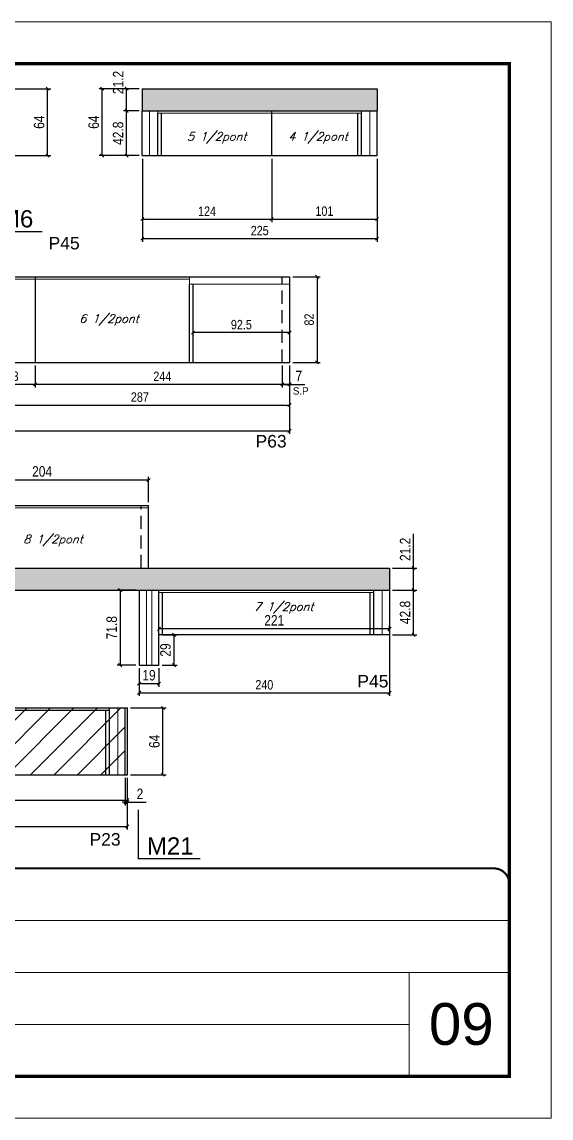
# Model space of a CAD drawing. Extents: x 137137 to 143418, y 10464 to 34486.
# Drawn here: x 138115 to 138622, y 31139 to 32189 of the extents above; entities that cross this region are included whole.
import ezdxf

# ---------------------------------------------------------------- set-up
doc = ezdxf.new("R2010")
doc.units = 0
for name, pattern in [('CONTINUO', [0]), ('DASHED', [0.75, 0.5, -0.25]), ('HIDDEN', [0.375, 0.25, -0.125])]:
    doc.linetypes.add(name, pattern=pattern)
for name, color, linetype in [('5', 5, 'Continuous'), ('COTA', 241, 'Continuous'), ('NOMENCLATURA', 7, 'Continuous'), ('Painéis', 200, 'Continuous'), ('Reaproveitamento', 251, 'Continuous'), ('SARR_2.2x7', 40, 'Continuous'), ('SARR_3.5x7', 81, 'Continuous'), ('texto', 7, 'Continuous')]:
    doc.layers.add(name, color=color, linetype=linetype)
for name, color, linetype, lineweight in [('CARIMBO', 255, 'Continuous', 9), ('Escoras', 2, 'Continuous', 25), ('Folhas', 255, 'Continuous', 9), ('Sarr 2.2x7', 40, 'Continuous', 9), ('SARRAFO DE PRESSAO', 251, 'DASHED', 9)]:
    doc.layers.add(name, color=color, linetype=linetype, lineweight=lineweight)
doc.styles.add('ARIAL', font='arial.ttf')
doc.styles.add('COTA TECNICA', font='techl___.ttf', dxfattribs={"height": 10})
doc.styles.add('COTA TECNICA-50', font='techl___.ttf', dxfattribs={"height": 9})
doc.styles.add('Romans', font='romans.shx')
doc.styles.add('ROMAS860', font='ROMAS860.SHX')
doc.styles.get("Standard").update_dxf_attribs({"font": 'arial.ttf'})
doc.dimstyles.new('COTA PAINEL-50', dxfattribs={"dimtxt": 9, "dimasz": 3, "dimexe": 3, "dimexo": 3, "dimgap": 3, "dimtad": 1, "dimdec": 1, "dimzin": 12, "dimdsep": 46, "dimtxsty": 'COTA TECNICA-50', "dimblk1": 'OBLIQUE', "dimblk2": 'OBLIQUE', "dimsah": 1, "dimcen": 0.9, "dimclrd": 4, "dimclre": 4, "dimclrt": 240, "dimadec": 1, "dimazin": 3, "dimtfac": 1, "dimtdec": 1, "dimtmove": 0, "dimatfit": 3, "dimfxl": 1, "dimtolj": 1, "dimtzin": 12, "dimarcsym": 0})
doc.dimstyles.new('PAINEL', dxfattribs={"dimtxt": 10, "dimasz": 3, "dimexe": 3, "dimexo": 3, "dimgap": 3, "dimtad": 1, "dimdec": 1, "dimzin": 12, "dimdsep": 46, "dimtxsty": 'COTA TECNICA', "dimblk1": 'OBLIQUE', "dimblk2": 'OBLIQUE', "dimsah": 1, "dimcen": 0.9, "dimclrd": 4, "dimclre": 4, "dimclrt": 240, "dimadec": 1, "dimazin": 3, "dimtfac": 1, "dimtdec": 1, "dimtmove": 0, "dimatfit": 3, "dimfxl": 1, "dimtolj": 1, "dimtzin": 12, "dimarcsym": 0})

# ---------------------------------------------------------------- blocks, each defined once
blk = doc.blocks.new('9999999999')
at = {"color": 30, "linetype": 'CONTINUO'}
for p, q in [((98564.6, 34379.6), (99584, 34379.6)), ((98564.6, 34329.8), (99488, 34329.8)), ((99584, 34329.8), (99488, 34329.8)), ((99488, 34329.8), (99488, 34230.2)), ((98564.6, 34280), (99488, 34280))]:
    blk.add_line(p, q, dxfattribs=at)
at = {"color": 30, "linetype": 'CONTINUO', "const_width": 2}
blk.add_lwpolyline([(99584, 34230.2), (99584, 34414.4, 0.414214), (99569, 34429.4), (98229, 34429.4, 0.414214), (98214, 34414.4), (98214, 34245.2, 0.414214), (98229, 34230.2), (99584, 34230.2)], format="xyb", dxfattribs=at)
at = {"layer": 'Folhas'}
blk.add_lwpolyline([(98139, 34190.2), (99624, 34190.2), (99624, 35240.2), (98139, 35240.2)], close=True, dxfattribs=at)
at = {"layer": 'Folhas', "color": 30, "const_width": 3}
blk.add_lwpolyline([(98214, 34230.2), (99584, 34230.2), (99584, 35200.2), (98214, 35200.2)], close=True, dxfattribs=at)
blk = doc.blocks.new('_Oblique')
at = {"color": 0, "linetype": 'ByBlock', "lineweight": -2}
blk.add_line((-0.5, -0.5), (0.5, 0.5), dxfattribs=at)
blk = doc.blocks.new('*D381')
at = {"layer": 'COTA', "color": 4, "linetype": 'ByBlock', "lineweight": -2, "transparency": 16777216}
for p, q in [((138219.1, 31531.5), (138253.2, 31531.5)), ((138250.2, 31467.5), (138250.2, 31531.5)), ((138219.1, 31467.5), (138253.2, 31467.5))]:
    blk.add_line(p, q, dxfattribs=at)
at = {"layer": 'Defpoints', "color": 0, "linetype": 'ByBlock', "transparency": 16777216}
for p in [(138216.1, 31531.5), (138250.2, 31531.5), (138216.1, 31467.5)]:
    blk.add_point(p, dxfattribs=at)
at = {"layer": 'COTA', "color": 4, "linetype": 'ByBlock', "lineweight": -2, "transparency": 16777216, "xscale": 3, "yscale": 3, "zscale": 3}
for p, rotation in [((138250.2, 31531.5), 90), ((138250.2, 31467.5), 270)]:
    blk.add_blockref('_Oblique', p, dxfattribs=dict(at, rotation=rotation))
at = {"layer": 'COTA', "color": 240, "linetype": 'ByBlock', "transparency": 16777216, "insert": (138242.1, 31499.5), "char_height": 10, "attachment_point": 5, "rotation": 90, "style": 'COTA TECNICA'}
blk.add_mtext('\\A1;64', dxfattribs=at)
blk = doc.blocks.new('*D382')
at = {"layer": 'COTA', "color": 4, "linetype": 'ByBlock', "lineweight": -2, "transparency": 16777216}
for p, q in [((137970.1, 31464.5), (137970.1, 31440.3)), ((138216.1, 31464.5), (138216.1, 31440.3)), ((137970.1, 31443.3), (138216.1, 31443.3))]:
    blk.add_line(p, q, dxfattribs=at)
at = {"layer": 'Defpoints', "color": 0, "linetype": 'ByBlock', "transparency": 16777216}
for p in [(137970.1, 31467.5), (138216.1, 31467.5), (138216.1, 31443.3)]:
    blk.add_point(p, dxfattribs=at)
at = {"layer": 'COTA', "color": 4, "linetype": 'ByBlock', "lineweight": -2, "transparency": 16777216, "xscale": 3, "yscale": 3, "zscale": 3, "rotation": 180}
blk.add_blockref('_Oblique', (137970.1, 31443.3), dxfattribs=at)
at = {"layer": 'COTA', "color": 4, "linetype": 'ByBlock', "lineweight": -2, "transparency": 16777216, "xscale": 3, "yscale": 3, "zscale": 3}
blk.add_blockref('_Oblique', (138216.1, 31443.3), dxfattribs=at)
at = {"layer": 'COTA', "color": 240, "linetype": 'ByBlock', "transparency": 16777216, "insert": (138093.1, 31451.4), "char_height": 10, "attachment_point": 5, "style": 'COTA TECNICA'}
blk.add_mtext('\\A1;246', dxfattribs=at)
blk = doc.blocks.new('*D405')
at = {"layer": 'COTA', "color": 4, "linetype": 'ByBlock', "lineweight": -2, "transparency": 16777216}
for p, q in [((138214.1, 31464.5), (138214.1, 31438.2)), ((138216.1, 31464.5), (138216.1, 31438.2)), ((138214.1, 31441.2), (138211.1, 31441.2)), ((138214.1, 31441.2), (138216.1, 31441.2)), ((138216.1, 31441.2), (138234.2, 31441.2))]:
    blk.add_line(p, q, dxfattribs=at)
at = {"layer": 'Defpoints', "color": 0, "linetype": 'ByBlock', "transparency": 16777216}
for p in [(138214.1, 31467.5), (138216.1, 31467.5), (138216.1, 31441.2)]:
    blk.add_point(p, dxfattribs=at)
at = {"layer": 'COTA', "color": 4, "linetype": 'ByBlock', "lineweight": -2, "transparency": 16777216, "xscale": 3, "yscale": 3, "zscale": 3}
blk.add_blockref('_Oblique', (138214.1, 31441.2), dxfattribs=at)
at = {"layer": 'COTA', "color": 4, "linetype": 'ByBlock', "lineweight": -2, "transparency": 16777216, "xscale": 3, "yscale": 3, "zscale": 3, "rotation": 180}
blk.add_blockref('_Oblique', (138216.1, 31441.2), dxfattribs=at)
at = {"layer": 'COTA', "color": 240, "linetype": 'ByBlock', "transparency": 16777216, "insert": (138228.2, 31449.2), "char_height": 10, "attachment_point": 5, "style": 'COTA TECNICA'}
blk.add_mtext('\\A1;2', dxfattribs=at)
blk = doc.blocks.new('*D407')
at = {"layer": 'Defpoints', "color": 0, "linetype": 'ByBlock', "transparency": 16777216}
for p in [(137537.1, 31467.5), (138216.1, 31467.5), (138216.1, 31417.9)]:
    blk.add_point(p, dxfattribs=at)
at = {"layer": 'Escoras', "color": 4, "linetype": 'ByBlock', "lineweight": -2, "transparency": 16777216}
for p, q in [((137537.1, 31464.5), (137537.1, 31414.9)), ((138216.1, 31464.5), (138216.1, 31414.9)), ((137537.1, 31417.9), (138216.1, 31417.9))]:
    blk.add_line(p, q, dxfattribs=at)
at = {"layer": 'Escoras', "color": 4, "linetype": 'ByBlock', "lineweight": -2, "transparency": 16777216, "xscale": 3, "yscale": 3, "zscale": 3, "rotation": 180}
blk.add_blockref('_Oblique', (137537.1, 31417.9), dxfattribs=at)
at = {"layer": 'Escoras', "color": 4, "linetype": 'ByBlock', "lineweight": -2, "transparency": 16777216, "xscale": 3, "yscale": 3, "zscale": 3}
blk.add_blockref('_Oblique', (138216.1, 31417.9), dxfattribs=at)
at = {"layer": 'Escoras', "color": 240, "linetype": 'ByBlock', "transparency": 16777216, "insert": (137876.6, 31425.6), "char_height": 9, "attachment_point": 5, "style": 'COTA TECNICA-50'}
blk.add_mtext('\\A1;679', dxfattribs=at)
blk = doc.blocks.new('*D275')
at = {"layer": 'COTA', "color": 4, "linetype": 'ByBlock', "lineweight": -2, "transparency": 16777216}
for p, q in [((138078.2, 32124.6), (138142.7, 32124.6)), ((138139.7, 32060.6), (138139.7, 32124.6)), ((138078.2, 32060.6), (138142.7, 32060.6))]:
    blk.add_line(p, q, dxfattribs=at)
at = {"layer": 'Defpoints', "color": 0, "linetype": 'ByBlock', "transparency": 16777216}
for p in [(138075.2, 32124.6), (138139.7, 32124.6), (138075.2, 32060.6)]:
    blk.add_point(p, dxfattribs=at)
at = {"layer": 'COTA', "color": 4, "linetype": 'ByBlock', "lineweight": -2, "transparency": 16777216, "xscale": 3, "yscale": 3, "zscale": 3}
for p, rotation in [((138139.7, 32124.6), 90), ((138139.7, 32060.6), 270)]:
    blk.add_blockref('_Oblique', p, dxfattribs=dict(at, rotation=rotation))
at = {"layer": 'COTA', "color": 240, "linetype": 'ByBlock', "transparency": 16777216, "insert": (138131.6, 32092.6), "char_height": 10, "attachment_point": 5, "rotation": 90, "style": 'COTA TECNICA'}
blk.add_mtext('\\A1;64', dxfattribs=at)
blk = doc.blocks.new('*D276')
at = {"layer": 'COTA', "color": 4, "linetype": 'ByBlock', "lineweight": -2, "transparency": 16777216}
for p, q in [((138364.6, 31859.5), (138364.6, 31838.4)), ((138371.6, 31859.5), (138371.6, 31838.4)), ((138364.6, 31841.4), (138371.6, 31841.4)), ((138371.6, 31841.4), (138386.4, 31841.4))]:
    blk.add_line(p, q, dxfattribs=at)
at = {"layer": 'Defpoints', "color": 0, "linetype": 'ByBlock', "transparency": 16777216}
for p in [(138364.6, 31862.5), (138371.6, 31862.5), (138371.6, 31841.4)]:
    blk.add_point(p, dxfattribs=at)
at = {"layer": 'COTA', "color": 4, "linetype": 'ByBlock', "lineweight": -2, "transparency": 16777216, "xscale": 3, "yscale": 3, "zscale": 3, "rotation": 180}
blk.add_blockref('_Oblique', (138364.6, 31841.4), dxfattribs=at)
at = {"layer": 'COTA', "color": 4, "linetype": 'ByBlock', "lineweight": -2, "transparency": 16777216, "xscale": 3, "yscale": 3, "zscale": 3}
blk.add_blockref('_Oblique', (138371.6, 31841.4), dxfattribs=at)
at = {"layer": 'COTA', "color": 240, "linetype": 'ByBlock', "transparency": 16777216, "insert": (138380.5, 31849.5), "char_height": 10, "attachment_point": 5, "style": 'COTA TECNICA'}
blk.add_mtext('\\A1;7', dxfattribs=at)
blk = doc.blocks.new('*D408')
at = {"layer": 'Defpoints', "color": 0, "linetype": 'ByBlock', "transparency": 16777216}
for p in [(138279.1, 31891.3), (138279.1, 31891), (138371.6, 31891.3)]:
    blk.add_point(p, dxfattribs=at)
at = {"layer": 'Escoras', "color": 4, "linetype": 'ByBlock', "lineweight": -2, "transparency": 16777216}
for p, q in [((138371.6, 31891), (138279.1, 31891)), ((138279.1, 31888.3), (138279.1, 31888)), ((138371.6, 31888.3), (138371.6, 31888))]:
    blk.add_line(p, q, dxfattribs=at)
at = {"layer": 'Escoras', "color": 4, "linetype": 'ByBlock', "lineweight": -2, "transparency": 16777216, "xscale": 3, "yscale": 3, "zscale": 3}
for p, rotation in [((138279.1, 31891), 180.0001877909395), ((138371.6, 31891), 0.0001877909395986421)]:
    blk.add_blockref('_Oblique', p, dxfattribs=dict(at, rotation=rotation))
at = {"layer": 'Escoras', "color": 240, "linetype": 'ByBlock', "transparency": 16777216, "insert": (138325.4, 31898.6), "char_height": 9, "attachment_point": 5, "rotation": 0.0002, "style": 'COTA TECNICA-50'}
blk.add_mtext('\\A1;92.5', dxfattribs=at)
blk = doc.blocks.new('*D409')
at = {"layer": 'Defpoints', "color": 0, "linetype": 'ByBlock', "transparency": 16777216}
for p in [(138371.6, 31944.5), (138371.6, 31862.5), (138398, 31862.5)]:
    blk.add_point(p, dxfattribs=at)
at = {"layer": 'Escoras', "color": 4, "linetype": 'ByBlock', "lineweight": -2, "transparency": 16777216}
for p, q in [((138374.6, 31944.5), (138401, 31944.5)), ((138398, 31944.5), (138398, 31862.5)), ((138374.6, 31862.5), (138401, 31862.5))]:
    blk.add_line(p, q, dxfattribs=at)
at = {"layer": 'Escoras', "color": 4, "linetype": 'ByBlock', "lineweight": -2, "transparency": 16777216, "xscale": 3, "yscale": 3, "zscale": 3}
for p, rotation in [((138398, 31944.5), 90), ((138398, 31862.5), 270)]:
    blk.add_blockref('_Oblique', p, dxfattribs=dict(at, rotation=rotation))
at = {"layer": 'Escoras', "color": 240, "linetype": 'ByBlock', "transparency": 16777216, "insert": (138390.4, 31903.5), "char_height": 9, "attachment_point": 5, "rotation": 90, "style": 'COTA TECNICA-50'}
blk.add_mtext('\\A1;82', dxfattribs=at)
blk = doc.blocks.new('*D410')
at = {"layer": 'Defpoints', "color": 0, "linetype": 'ByBlock', "transparency": 16777216}
for p in [(138084.6, 31862.5), (138371.6, 31862.5), (138371.6, 31821.6)]:
    blk.add_point(p, dxfattribs=at)
at = {"layer": 'Escoras', "color": 4, "linetype": 'ByBlock', "lineweight": -2, "transparency": 16777216}
for p, q in [((138084.6, 31859.5), (138084.6, 31818.6)), ((138371.6, 31859.5), (138371.6, 31818.6)), ((138084.6, 31821.6), (138371.6, 31821.6))]:
    blk.add_line(p, q, dxfattribs=at)
at = {"layer": 'Escoras', "color": 4, "linetype": 'ByBlock', "lineweight": -2, "transparency": 16777216, "xscale": 3, "yscale": 3, "zscale": 3, "rotation": 180}
blk.add_blockref('_Oblique', (138084.6, 31821.6), dxfattribs=at)
at = {"layer": 'Escoras', "color": 4, "linetype": 'ByBlock', "lineweight": -2, "transparency": 16777216, "xscale": 3, "yscale": 3, "zscale": 3}
blk.add_blockref('_Oblique', (138371.6, 31821.6), dxfattribs=at)
at = {"layer": 'Escoras', "color": 240, "linetype": 'ByBlock', "transparency": 16777216, "insert": (138228.1, 31829.2), "char_height": 9, "attachment_point": 5, "style": 'COTA TECNICA-50'}
blk.add_mtext('\\A1;287', dxfattribs=at)
blk = doc.blocks.new('*D412')
at = {"layer": 'Defpoints', "color": 0, "linetype": 'ByBlock', "transparency": 16777216}
for p in [(138084.6, 31862.5), (138127.6, 31862.5), (138127.6, 31841.5)]:
    blk.add_point(p, dxfattribs=at)
at = {"layer": 'Escoras', "color": 4, "linetype": 'ByBlock', "lineweight": -2, "transparency": 16777216}
for p, q in [((138084.6, 31859.5), (138084.6, 31838.5)), ((138127.6, 31859.5), (138127.6, 31838.5)), ((138084.6, 31841.5), (138127.6, 31841.5))]:
    blk.add_line(p, q, dxfattribs=at)
at = {"layer": 'Escoras', "color": 4, "linetype": 'ByBlock', "lineweight": -2, "transparency": 16777216, "xscale": 3, "yscale": 3, "zscale": 3, "rotation": 180}
blk.add_blockref('_Oblique', (138084.6, 31841.5), dxfattribs=at)
at = {"layer": 'Escoras', "color": 4, "linetype": 'ByBlock', "lineweight": -2, "transparency": 16777216, "xscale": 3, "yscale": 3, "zscale": 3}
blk.add_blockref('_Oblique', (138127.6, 31841.5), dxfattribs=at)
at = {"layer": 'Escoras', "color": 240, "linetype": 'ByBlock', "transparency": 16777216, "insert": (138106.1, 31849.2), "char_height": 9, "attachment_point": 5, "style": 'COTA TECNICA-50'}
blk.add_mtext('\\A1;43', dxfattribs=at)
blk = doc.blocks.new('*D277')
at = {"layer": 'Defpoints', "color": 0, "linetype": 'ByBlock', "transparency": 16777216}
for p in [(138127.6, 31862.5), (138371.6, 31862.5), (138371.6, 31841.5)]:
    blk.add_point(p, dxfattribs=at)
at = {"layer": 'Escoras', "color": 4, "linetype": 'ByBlock', "lineweight": -2, "transparency": 16777216}
for p, q in [((138127.6, 31859.5), (138127.6, 31838.5)), ((138371.6, 31859.5), (138371.6, 31838.5)), ((138127.6, 31841.5), (138371.6, 31841.5))]:
    blk.add_line(p, q, dxfattribs=at)
at = {"layer": 'Escoras', "color": 4, "linetype": 'ByBlock', "lineweight": -2, "transparency": 16777216, "xscale": 3, "yscale": 3, "zscale": 3, "rotation": 180}
blk.add_blockref('_Oblique', (138127.6, 31841.5), dxfattribs=at)
at = {"layer": 'Escoras', "color": 4, "linetype": 'ByBlock', "lineweight": -2, "transparency": 16777216, "xscale": 3, "yscale": 3, "zscale": 3}
blk.add_blockref('_Oblique', (138371.6, 31841.5), dxfattribs=at)
at = {"layer": 'Escoras', "color": 240, "linetype": 'ByBlock', "transparency": 16777216, "insert": (138249.6, 31849.1), "char_height": 9, "attachment_point": 5, "style": 'COTA TECNICA-50'}
blk.add_mtext('\\A1;244', dxfattribs=at)
blk = doc.blocks.new('*D414')
at = {"layer": 'Defpoints', "color": 0, "linetype": 'ByBlock', "transparency": 16777216}
for p in [(138467.4, 31644.3), (138227.4, 31572.5), (138467.4, 31546)]:
    blk.add_point(p, dxfattribs=at)
at = {"layer": 'Escoras', "color": 4, "linetype": 'ByBlock', "lineweight": -2, "transparency": 16777216}
for p, q in [((138467.4, 31641.3), (138467.4, 31543)), ((138227.4, 31569.5), (138227.4, 31543)), ((138227.4, 31546), (138467.4, 31546))]:
    blk.add_line(p, q, dxfattribs=at)
at = {"layer": 'Escoras', "color": 4, "linetype": 'ByBlock', "lineweight": -2, "transparency": 16777216, "xscale": 3, "yscale": 3, "zscale": 3, "rotation": 180}
blk.add_blockref('_Oblique', (138227.4, 31546), dxfattribs=at)
at = {"layer": 'Escoras', "color": 4, "linetype": 'ByBlock', "lineweight": -2, "transparency": 16777216, "xscale": 3, "yscale": 3, "zscale": 3}
blk.add_blockref('_Oblique', (138467.4, 31546), dxfattribs=at)
at = {"layer": 'Escoras', "color": 240, "linetype": 'ByBlock', "transparency": 16777216, "insert": (138347.4, 31553.6), "char_height": 9, "attachment_point": 5, "style": 'COTA TECNICA-50'}
blk.add_mtext('\\A1;240', dxfattribs=at)
blk = doc.blocks.new('*D1789')
at = {"layer": 'Defpoints', "color": 0, "linetype": 'ByBlock', "transparency": 16777216}
for p in [(138230.5, 32060.6), (138455.5, 32060.6), (138455.5, 31981.1)]:
    blk.add_point(p, dxfattribs=at)
at = {"layer": 'Escoras', "color": 4, "linetype": 'ByBlock', "lineweight": -2, "transparency": 16777216}
for p, q in [((138230.5, 32057.6), (138230.5, 31978.1)), ((138455.5, 32057.6), (138455.5, 31978.1)), ((138230.5, 31981.1), (138455.5, 31981.1))]:
    blk.add_line(p, q, dxfattribs=at)
at = {"layer": 'Escoras', "color": 4, "linetype": 'ByBlock', "lineweight": -2, "transparency": 16777216, "xscale": 3, "yscale": 3, "zscale": 3, "rotation": 180}
blk.add_blockref('_Oblique', (138230.5, 31981.1), dxfattribs=at)
at = {"layer": 'Escoras', "color": 4, "linetype": 'ByBlock', "lineweight": -2, "transparency": 16777216, "xscale": 3, "yscale": 3, "zscale": 3}
blk.add_blockref('_Oblique', (138455.5, 31981.1), dxfattribs=at)
at = {"layer": 'Escoras', "color": 240, "linetype": 'ByBlock', "transparency": 16777216, "insert": (138343, 31988.7), "char_height": 9, "attachment_point": 5, "style": 'COTA TECNICA-50'}
blk.add_mtext('\\A1;225', dxfattribs=at)
blk = doc.blocks.new('*D1790')
at = {"layer": 'Defpoints', "color": 0, "linetype": 'ByBlock', "transparency": 16777216}
for p in [(138230.5, 32060.6), (138354.5, 32060.6), (138354.5, 31999.8)]:
    blk.add_point(p, dxfattribs=at)
at = {"layer": 'Escoras', "color": 4, "linetype": 'ByBlock', "lineweight": -2, "transparency": 16777216}
for p, q in [((138230.5, 32057.6), (138230.5, 31996.8)), ((138354.5, 32057.6), (138354.5, 31996.8)), ((138230.5, 31999.8), (138354.5, 31999.8))]:
    blk.add_line(p, q, dxfattribs=at)
at = {"layer": 'Escoras', "color": 4, "linetype": 'ByBlock', "lineweight": -2, "transparency": 16777216, "xscale": 3, "yscale": 3, "zscale": 3, "rotation": 180}
blk.add_blockref('_Oblique', (138230.5, 31999.8), dxfattribs=at)
at = {"layer": 'Escoras', "color": 4, "linetype": 'ByBlock', "lineweight": -2, "transparency": 16777216, "xscale": 3, "yscale": 3, "zscale": 3}
blk.add_blockref('_Oblique', (138354.5, 31999.8), dxfattribs=at)
at = {"layer": 'Escoras', "color": 240, "linetype": 'ByBlock', "transparency": 16777216, "insert": (138292.5, 32007.3), "char_height": 9, "attachment_point": 5, "style": 'COTA TECNICA-50'}
blk.add_mtext('\\A1;124', dxfattribs=at)
blk = doc.blocks.new('*D1785')
at = {"layer": 'COTA', "color": 4, "linetype": 'ByBlock', "lineweight": -2, "transparency": 16777216}
for p, q in [((138227.5, 32103.4), (138212.4, 32103.4)), ((138215.4, 32060.6), (138215.4, 32103.4)), ((138227.5, 32060.6), (138212.4, 32060.6))]:
    blk.add_line(p, q, dxfattribs=at)
at = {"layer": 'Defpoints', "color": 0, "linetype": 'ByBlock', "transparency": 16777216}
for p in [(138215.4, 32103.4), (138230.5, 32103.4), (138230.5, 32060.6)]:
    blk.add_point(p, dxfattribs=at)
at = {"layer": 'COTA', "color": 4, "linetype": 'ByBlock', "lineweight": -2, "transparency": 16777216, "xscale": 3, "yscale": 3, "zscale": 3}
for p, rotation in [((138215.4, 32103.4), 90), ((138215.4, 32060.6), 270)]:
    blk.add_blockref('_Oblique', p, dxfattribs=dict(at, rotation=rotation))
at = {"layer": 'COTA', "color": 240, "linetype": 'ByBlock', "transparency": 16777216, "insert": (138207.3, 32082), "char_height": 10, "attachment_point": 5, "rotation": 90, "style": 'COTA TECNICA'}
blk.add_mtext('\\A1;42.8', dxfattribs=at)
blk = doc.blocks.new('*D1786')
at = {"layer": 'COTA', "color": 4, "linetype": 'ByBlock', "lineweight": -2, "transparency": 16777216}
for p, q in [((138227.5, 32124.6), (138212.4, 32124.6)), ((138215.4, 32103.4), (138215.4, 32124.6)), ((138227.5, 32103.4), (138212.4, 32103.4))]:
    blk.add_line(p, q, dxfattribs=at)
at = {"layer": 'Defpoints', "color": 0, "linetype": 'ByBlock', "transparency": 16777216}
for p in [(138215.4, 32124.6), (138230.5, 32124.6), (138230.5, 32103.4)]:
    blk.add_point(p, dxfattribs=at)
at = {"layer": 'COTA', "color": 4, "linetype": 'ByBlock', "lineweight": -2, "transparency": 16777216, "xscale": 3, "yscale": 3, "zscale": 3}
for p, rotation in [((138215.4, 32124.6), 90), ((138215.4, 32103.4), 270)]:
    blk.add_blockref('_Oblique', p, dxfattribs=dict(at, rotation=rotation))
at = {"layer": 'COTA', "color": 240, "linetype": 'ByBlock', "transparency": 16777216, "insert": (138207.3, 32130.6), "char_height": 10, "attachment_point": 5, "rotation": 90, "style": 'COTA TECNICA'}
blk.add_mtext('\\A1;21.2', dxfattribs=at)
blk = doc.blocks.new('*D1787')
at = {"layer": 'COTA', "color": 4, "linetype": 'ByBlock', "lineweight": -2, "transparency": 16777216}
for p, q in [((138227.5, 32124.6), (138189, 32124.6)), ((138192, 32060.6), (138192, 32124.6)), ((138227.5, 32060.6), (138189, 32060.6))]:
    blk.add_line(p, q, dxfattribs=at)
at = {"layer": 'Defpoints', "color": 0, "linetype": 'ByBlock', "transparency": 16777216}
for p in [(138192, 32124.6), (138230.5, 32124.6), (138230.5, 32060.6)]:
    blk.add_point(p, dxfattribs=at)
at = {"layer": 'COTA', "color": 4, "linetype": 'ByBlock', "lineweight": -2, "transparency": 16777216, "xscale": 3, "yscale": 3, "zscale": 3}
for p, rotation in [((138192, 32124.6), 90), ((138192, 32060.6), 270)]:
    blk.add_blockref('_Oblique', p, dxfattribs=dict(at, rotation=rotation))
at = {"layer": 'COTA', "color": 240, "linetype": 'ByBlock', "transparency": 16777216, "insert": (138183.9, 32092.6), "char_height": 10, "attachment_point": 5, "rotation": 90, "style": 'COTA TECNICA'}
blk.add_mtext('\\A1;64', dxfattribs=at)
blk = doc.blocks.new('*D1788')
at = {"layer": 'Defpoints', "color": 0, "linetype": 'ByBlock', "transparency": 16777216}
for p in [(138354.5, 32060.6), (138455.5, 32060.6), (138455.5, 31999.8)]:
    blk.add_point(p, dxfattribs=at)
at = {"layer": 'Escoras', "color": 4, "linetype": 'ByBlock', "lineweight": -2, "transparency": 16777216}
for p, q in [((138354.5, 32057.6), (138354.5, 31996.8)), ((138455.5, 32057.6), (138455.5, 31996.8)), ((138354.5, 31999.8), (138455.5, 31999.8))]:
    blk.add_line(p, q, dxfattribs=at)
at = {"layer": 'Escoras', "color": 4, "linetype": 'ByBlock', "lineweight": -2, "transparency": 16777216, "xscale": 3, "yscale": 3, "zscale": 3, "rotation": 180}
blk.add_blockref('_Oblique', (138354.5, 31999.8), dxfattribs=at)
at = {"layer": 'Escoras', "color": 4, "linetype": 'ByBlock', "lineweight": -2, "transparency": 16777216, "xscale": 3, "yscale": 3, "zscale": 3}
blk.add_blockref('_Oblique', (138455.5, 31999.8), dxfattribs=at)
at = {"layer": 'Escoras', "color": 240, "linetype": 'ByBlock', "transparency": 16777216, "insert": (138405, 32007.3), "char_height": 9, "attachment_point": 5, "style": 'COTA TECNICA-50'}
blk.add_mtext('\\A1;101', dxfattribs=at)
blk = doc.blocks.new('*D1792')
at = {"layer": 'COTA', "color": 4, "lineweight": -2, "ltscale": 25, "transparency": 16777216}
for p, q in [((137596.6, 31881.5), (137596.6, 31793.9)), ((138371.6, 31859.5), (138371.6, 31793.9)), ((137596.6, 31796.9), (138371.6, 31796.9))]:
    blk.add_line(p, q, dxfattribs=at)
at = {"layer": 'Defpoints', "color": 0, "ltscale": 25, "transparency": 16777216}
for p in [(137596.6, 31884.5), (138371.6, 31862.5), (138371.6, 31796.9)]:
    blk.add_point(p, dxfattribs=at)
at = {"layer": 'COTA', "color": 4, "lineweight": -2, "ltscale": 25, "transparency": 16777216, "xscale": 3, "yscale": 3, "zscale": 3, "rotation": 180}
blk.add_blockref('_Oblique', (137596.6, 31796.9), dxfattribs=at)
at = {"layer": 'COTA', "color": 4, "lineweight": -2, "ltscale": 25, "transparency": 16777216, "xscale": 3, "yscale": 3, "zscale": 3}
blk.add_blockref('_Oblique', (138371.6, 31796.9), dxfattribs=at)
at = {"layer": 'COTA', "color": 240, "ltscale": 25, "transparency": 16777216, "insert": (137984.1, 31805), "char_height": 10, "attachment_point": 5, "style": 'COTA TECNICA'}
blk.add_mtext('\\A1;775', dxfattribs=at)
blk = doc.blocks.new('*D1877')
at = {"layer": 'COTA', "color": 4, "lineweight": -2, "ltscale": 25, "transparency": 16777216}
for p, q in [((138470.4, 31644.3), (138493.5, 31644.3)), ((138490.5, 31601.5), (138490.5, 31644.3)), ((138470.4, 31601.5), (138493.5, 31601.5))]:
    blk.add_line(p, q, dxfattribs=at)
at = {"layer": 'Defpoints', "color": 0, "ltscale": 25, "transparency": 16777216}
for p in [(138467.4, 31644.3), (138490.5, 31644.3), (138467.4, 31601.5)]:
    blk.add_point(p, dxfattribs=at)
at = {"layer": 'COTA', "color": 4, "lineweight": -2, "ltscale": 25, "transparency": 16777216, "xscale": 3, "yscale": 3, "zscale": 3}
for p, rotation in [((138490.5, 31644.3), 90), ((138490.5, 31601.5), 270)]:
    blk.add_blockref('_Oblique', p, dxfattribs=dict(at, rotation=rotation))
at = {"layer": 'COTA', "color": 240, "ltscale": 25, "transparency": 16777216, "insert": (138482.4, 31622.9), "char_height": 10, "attachment_point": 5, "rotation": 90, "style": 'COTA TECNICA'}
blk.add_mtext('\\A1;42.8', dxfattribs=at)
blk = doc.blocks.new('*D1878')
at = {"layer": 'COTA', "color": 4, "lineweight": -2, "ltscale": 25, "transparency": 16777216}
for p, q in [((138490.5, 31665.5), (138490.5, 31698.2)), ((138470.4, 31665.5), (138493.5, 31665.5)), ((138490.5, 31644.3), (138490.5, 31665.5)), ((138470.4, 31644.3), (138493.5, 31644.3))]:
    blk.add_line(p, q, dxfattribs=at)
at = {"layer": 'Defpoints', "color": 0, "ltscale": 25, "transparency": 16777216}
for p in [(138467.4, 31665.5), (138490.5, 31665.5), (138467.4, 31644.3)]:
    blk.add_point(p, dxfattribs=at)
at = {"layer": 'COTA', "color": 4, "lineweight": -2, "ltscale": 25, "transparency": 16777216, "xscale": 3, "yscale": 3, "zscale": 3}
for p, rotation in [((138490.5, 31665.5), 90), ((138490.5, 31644.3), 270)]:
    blk.add_blockref('_Oblique', p, dxfattribs=dict(at, rotation=rotation))
at = {"layer": 'COTA', "color": 240, "ltscale": 25, "transparency": 16777216, "insert": (138482.4, 31683.4), "char_height": 10, "attachment_point": 5, "rotation": 90, "style": 'COTA TECNICA'}
blk.add_mtext('\\A1;21.2', dxfattribs=at)
blk = doc.blocks.new('*D1882')
at = {"layer": 'COTA', "color": 4, "lineweight": -2, "ltscale": 25, "transparency": 16777216}
for p, q in [((138032.4, 31728.5), (138032.4, 31752.9)), ((138236.4, 31728.5), (138236.4, 31752.9)), ((138032.4, 31749.9), (138236.4, 31749.9))]:
    blk.add_line(p, q, dxfattribs=at)
at = {"layer": 'Defpoints', "color": 0, "ltscale": 25, "transparency": 16777216}
for p in [(138236.4, 31749.9), (138032.4, 31725.5), (138236.4, 31725.5)]:
    blk.add_point(p, dxfattribs=at)
at = {"layer": 'COTA', "color": 4, "lineweight": -2, "ltscale": 25, "transparency": 16777216, "xscale": 3, "yscale": 3, "zscale": 3, "rotation": 180}
blk.add_blockref('_Oblique', (138032.4, 31749.9), dxfattribs=at)
at = {"layer": 'COTA', "color": 4, "lineweight": -2, "ltscale": 25, "transparency": 16777216, "xscale": 3, "yscale": 3, "zscale": 3}
blk.add_blockref('_Oblique', (138236.4, 31749.9), dxfattribs=at)
at = {"layer": 'COTA', "color": 240, "ltscale": 25, "transparency": 16777216, "insert": (138134.4, 31758), "char_height": 10, "attachment_point": 5, "style": 'COTA TECNICA'}
blk.add_mtext('\\A1;204', dxfattribs=at)
blk = doc.blocks.new('*D1885')
at = {"layer": 'COTA', "color": 4, "lineweight": -2, "ltscale": 25, "transparency": 16777216}
for p, q in [((138249.4, 31601.5), (138263.8, 31601.5)), ((138260.8, 31601.5), (138260.8, 31572.5)), ((138249.4, 31572.5), (138263.8, 31572.5))]:
    blk.add_line(p, q, dxfattribs=at)
at = {"layer": 'Defpoints', "color": 0, "ltscale": 25, "transparency": 16777216}
for p in [(138246.4, 31601.5), (138246.4, 31572.5), (138260.8, 31572.5)]:
    blk.add_point(p, dxfattribs=at)
at = {"layer": 'COTA', "color": 4, "lineweight": -2, "ltscale": 25, "transparency": 16777216, "xscale": 3, "yscale": 3, "zscale": 3}
for p, rotation in [((138260.8, 31601.5), 90), ((138260.8, 31572.5), 270)]:
    blk.add_blockref('_Oblique', p, dxfattribs=dict(at, rotation=rotation))
at = {"layer": 'COTA', "color": 240, "ltscale": 25, "transparency": 16777216, "insert": (138252.7, 31587), "char_height": 10, "attachment_point": 5, "rotation": 90, "style": 'COTA TECNICA'}
blk.add_mtext('\\A1;29', dxfattribs=at)
blk = doc.blocks.new('*D1886')
at = {"layer": 'COTA', "color": 4, "lineweight": -2, "ltscale": 25, "transparency": 16777216}
for p, q in [((138246.4, 31604.5), (138246.4, 31610.3)), ((138467.4, 31607.3), (138246.4, 31607.3)), ((138467.4, 31604.5), (138467.4, 31610.3))]:
    blk.add_line(p, q, dxfattribs=at)
at = {"layer": 'Defpoints', "color": 0, "ltscale": 25, "transparency": 16777216}
for p in [(138246.4, 31607.3), (138246.4, 31601.5), (138467.4, 31601.5)]:
    blk.add_point(p, dxfattribs=at)
at = {"layer": 'COTA', "color": 4, "lineweight": -2, "ltscale": 25, "transparency": 16777216, "xscale": 3, "yscale": 3, "zscale": 3, "rotation": 180}
blk.add_blockref('_Oblique', (138246.4, 31607.3), dxfattribs=at)
at = {"layer": 'COTA', "color": 4, "lineweight": -2, "ltscale": 25, "transparency": 16777216, "xscale": 3, "yscale": 3, "zscale": 3}
blk.add_blockref('_Oblique', (138467.4, 31607.3), dxfattribs=at)
at = {"layer": 'COTA', "color": 240, "ltscale": 25, "transparency": 16777216, "insert": (138356.9, 31615.4), "char_height": 10, "attachment_point": 5, "style": 'COTA TECNICA'}
blk.add_mtext('\\A1;221', dxfattribs=at)
blk = doc.blocks.new('*D1887')
at = {"layer": 'COTA', "color": 4, "lineweight": -2, "ltscale": 25, "transparency": 16777216}
for p, q in [((138224.4, 31644.3), (138206.2, 31644.3)), ((138209.2, 31644.3), (138209.2, 31572.5)), ((138224.4, 31572.5), (138206.2, 31572.5))]:
    blk.add_line(p, q, dxfattribs=at)
at = {"layer": 'Defpoints', "color": 0, "ltscale": 25, "transparency": 16777216}
for p in [(138227.4, 31644.3), (138209.2, 31572.5), (138227.4, 31572.5)]:
    blk.add_point(p, dxfattribs=at)
at = {"layer": 'COTA', "color": 4, "lineweight": -2, "ltscale": 25, "transparency": 16777216, "xscale": 3, "yscale": 3, "zscale": 3}
for p, rotation in [((138209.2, 31644.3), 90), ((138209.2, 31572.5), 270)]:
    blk.add_blockref('_Oblique', p, dxfattribs=dict(at, rotation=rotation))
at = {"layer": 'COTA', "color": 240, "ltscale": 25, "transparency": 16777216, "insert": (138201.2, 31608.4), "char_height": 10, "attachment_point": 5, "rotation": 90, "style": 'COTA TECNICA'}
blk.add_mtext('\\A1;71.8', dxfattribs=at)
blk = doc.blocks.new('*D2121')
at = {"layer": 'COTA', "color": 4, "lineweight": -2, "ltscale": 25, "transparency": 16777216}
for p, q in [((138227.4, 31569.5), (138227.4, 31551.7)), ((138246.4, 31569.5), (138246.4, 31551.7)), ((138246.4, 31554.7), (138227.4, 31554.7))]:
    blk.add_line(p, q, dxfattribs=at)
at = {"layer": 'Defpoints', "color": 0, "ltscale": 25, "transparency": 16777216}
for p in [(138227.4, 31572.5), (138246.4, 31572.5), (138227.4, 31554.7)]:
    blk.add_point(p, dxfattribs=at)
at = {"layer": 'COTA', "color": 4, "lineweight": -2, "ltscale": 25, "transparency": 16777216, "xscale": 3, "yscale": 3, "zscale": 3, "rotation": 180}
blk.add_blockref('_Oblique', (138227.4, 31554.7), dxfattribs=at)
at = {"layer": 'COTA', "color": 4, "lineweight": -2, "ltscale": 25, "transparency": 16777216, "xscale": 3, "yscale": 3, "zscale": 3}
blk.add_blockref('_Oblique', (138246.4, 31554.7), dxfattribs=at)
at = {"layer": 'COTA', "color": 240, "ltscale": 25, "transparency": 16777216, "insert": (138236.9, 31562.8), "char_height": 10, "attachment_point": 5, "style": 'COTA TECNICA'}
blk.add_mtext('\\A1;19', dxfattribs=at)

msp = doc.modelspace()

# ---------------------------------------------------------------- hatches: boundary and pattern name
at = {"layer": 'COTA', "linetype": 'ByBlock'}
h = msp.add_hatch(dxfattribs=at)
h.set_pattern_fill('AR-CONC', color=256, scale=0.03)
h.set_pattern_definition([(50, (-53246.2085, -810.6447), (5.46554007, -0.47817257), [0.5715, -6.2865]), (355, (-53246.2085, -810.6447), (-1.05730264, 5.73170536), [0.4572, -5.02921753]), (100.4514447, (-53245.753, -810.6846), (4.40823741, 5.25353256), [0.48570026, -5.34270734]), (46.1842, (-53246.2085, -809.121), (8.13237123, -1.26126984), [0.85725, -9.42975]), (96.6355576, (-53245.531, -809.226), (7.12212402, 7.42278374), [0.7285507, -8.01406824]), (351.184151, (-53246.2085, -809.121), (7.12212402, 7.42278374), [0.685799, -7.54379196]), (21, (-53245.4465, -809.5017), (4.54843174, -3.06795595), [0.5715, -6.2865]), (326, (-53245.4465, -809.5017), (1.85406085, 5.52563898), [0.4572, -5.0292]), (71.451445, (-53245.0675, -809.7574), (6.40249258, 2.45768307), [0.48570026, -5.34269813]), (37.5, (-53246.2085, -810.6447), (0.092658098, 2.536651166), [0, -4.96824, 0, -5.1054, 0, -5.04825]), (7.5, (-53246.2085, -810.6447), (2.004589875, 3.005417245), [0, -2.91084, 0, -4.85394, 0, -1.92405]), (327.5, (-53247.9078, -810.6447), (4.067717855, -0.17186232), [0, -1.905, 0, -5.9436, 0, -7.8867]), (317.5, (-53248.6698, -810.6447), (4.44387544, 0.76279473), [0, -2.4765, 0, -3.94716, 0, -5.6007])])
h.paths.add_polyline_path([(138455.48, 32124.64), (138230.48, 32124.64), (138230.48, 32103.44), (138455.48, 32103.44)])
h = msp.add_hatch(dxfattribs=at)
h.set_pattern_fill('AR-CONC', color=256, scale=0.03)
h.paths.add_polyline_path([(137542.44, 31665.52), (137542.44, 31644.32), (138227.44, 31644.32), (138467.44, 31644.32), (138467.44, 31665.52), (138236.44, 31665.52)])
at = {"layer": 'Reaproveitamento', "linetype": 'ByBlock'}
h = msp.add_hatch(dxfattribs=at)
h.set_pattern_fill('ANSI31', color=256, scale=5)
h.set_pattern_definition([(45, (6389.115, 20.185), (-11.2253202, 11.2253202), [])])
h.paths.add_polyline_path([(137970.14, 31531.48), (137970.14, 31467.48), (138214.14, 31467.48), (138214.14, 31531.48)])
h.paths.add_polyline_path([(138043.65, 31491), (138111.27, 31491), (138116.77, 31506.97), (138049.15, 31506.97)], flags=24)

# ---------------------------------------------------------------- linework, layer by layer
at = {"layer": 'COTA', "linetype": 'ByBlock'}
for p, q in [((138230.48, 32124.64), (138455.48, 32124.64)), ((138230.48, 32124.64), (138230.48, 32103.44)), ((138455.48, 32124.64), (138455.48, 32103.44)), ((138236.44, 31665.52), (138467.44, 31665.52)), ((138467.44, 31665.52), (138467.44, 31644.32)), ((137542.44, 31644.32), (138227.44, 31644.32))]:
    msp.add_line(p, q, dxfattribs=at)
at = {"layer": 'NOMENCLATURA', "linetype": 'Continuous'}
for p, q in [((138134.54, 31987.62), (138085.44, 31987.62)), ((138226.34, 31433.96), (138226.34, 31386.88)), ((138285.94, 31386.88), (138226.34, 31386.88))]:
    msp.add_line(p, q, dxfattribs=at)
at = {"layer": 'Painéis', "linetype": 'ByBlock'}
for p, q in [((138230.48, 32060.64), (138230.48, 32103.44)), ((138230.48, 32103.44), (138455.48, 32103.44)), ((138354.48, 32060.64), (138354.48, 32103.44)), ((138455.48, 32060.64), (138455.48, 32103.44)), ((138230.48, 32060.64), (138455.48, 32060.64)), ((137596.64, 31944.45), (138371.64, 31944.45)), ((138127.64, 31944.45), (138127.64, 31862.45)), ((138371.64, 31944.45), (138371.64, 31862.45)), ((137607.64, 31862.45), (138371.64, 31862.45)), ((137542.44, 31725.52), (138236.44, 31725.52)), ((138236.44, 31665.52), (138236.44, 31725.52)), ((137542.44, 31665.52), (138236.44, 31665.52)), ((138467.44, 31601.52), (138246.44, 31601.52)), ((137537.12, 31531.48), (138216.14, 31531.48)), ((138214.14, 31467.48), (138214.14, 31531.48)), ((138216.14, 31467.48), (138216.14, 31531.48)), ((137537.12, 31467.48), (138216.14, 31467.48))]:
    msp.add_line(p, q, dxfattribs=at)
at = {"layer": 'Painéis', "ltscale": 25}
for p, q in [((138467.44, 31665.52), (138467.44, 31665.52)), ((138227.44, 31644.32), (138227.44, 31572.52)), ((138227.44, 31644.32), (138467.44, 31644.32)), ((138467.44, 31644.32), (138467.44, 31601.52)), ((138246.44, 31572.52), (138246.44, 31601.52)), ((138227.44, 31572.52), (138246.44, 31572.52))]:
    msp.add_line(p, q, dxfattribs=at)
at = {"layer": 'Sarr 2.2x7'}
for p, q in [((138237.48, 32103.44), (138237.48, 32060.64)), ((138245.48, 32101.24), (138245.48, 32103.44)), ((138245.48, 32101.24), (138440.48, 32101.24)), ((138440.48, 32101.24), (138440.48, 32103.44)), ((138448.48, 32103.44), (138448.48, 32060.64)), ((138084.64, 31942.25), (138275.64, 31942.25)), ((138275.64, 31937.45), (138275.64, 31944.45)), ((138371.64, 31937.45), (138275.64, 31937.45)), ((138032.44, 31723.32), (138236.44, 31723.32)), ((138234.44, 31644.32), (138234.44, 31572.52)), ((138239.44, 31572.52), (138239.44, 31644.32)), ((138246.44, 31642.12), (138452.44, 31642.12)), ((138460.44, 31644.32), (138460.44, 31601.52)), ((138207.14, 31531.48), (138207.14, 31467.48))]:
    msp.add_line(p, q, dxfattribs=at)
at = {"layer": 'SARR_2.2x7', "linetype": 'HIDDEN', "ltscale": 50}
for p, q in [((138364.64, 31862.45), (138364.64, 31944.45)), ((138229.44, 31665.52), (138229.44, 31725.52))]:
    msp.add_line(p, q, dxfattribs=at)
at = {"layer": 'SARR_2.2x7', "linetype": 'Continuous', "ltscale": 50}
for p, q in [((137970.14, 31529.28), (138199.14, 31529.28)), ((138199.14, 31529.28), (138199.14, 31531.48))]:
    msp.add_line(p, q, dxfattribs=at)
at = {"layer": 'SARR_3.5x7'}
for p, q in [((138245.48, 32060.64), (138245.48, 32101.24)), ((138248.98, 32060.64), (138248.98, 32101.24)), ((138436.98, 32060.64), (138436.98, 32101.24)), ((138440.48, 32060.64), (138440.48, 32101.24)), ((138275.64, 31862.45), (138275.64, 31937.45)), ((138279.14, 31862.45), (138279.14, 31937.45)), ((138246.44, 31601.52), (138246.44, 31644.32)), ((138249.94, 31601.52), (138249.94, 31642.12)), ((138448.94, 31601.52), (138448.94, 31642.12)), ((138452.44, 31601.52), (138452.44, 31644.32)), ((138195.64, 31467.48), (138195.64, 31529.28)), ((138199.14, 31467.48), (138199.14, 31529.28))]:
    msp.add_line(p, q, dxfattribs=at)

# ---------------------------------------------------------------- block references
at = {"layer": 'SARRAFO DE PRESSAO', "color": 6, "linetype": 'ByBlock'}
msp.add_blockref('9999999999', (38998.31, -3051.58), dxfattribs=at)

# ---------------------------------------------------------------- texts
at = {"layer": '5', "linetype": 'Continuous'}
for s, p in [('P45', (138140.57, 31970.74)), ('P63', (138338.98, 31780.99)), ('P45', (138436.58, 31551.09)), ('P23', (138179.85, 31399.59))]:
    msp.add_text(s, height=12, rotation=0.00004, dxfattribs=at).set_placement(p)
at = {"layer": 'CARIMBO', "style": 'ARIAL'}
msp.add_text('09', height=40, dxfattribs=at).set_placement((138505.15, 31208.77))
at = {"layer": 'NOMENCLATURA', "linetype": 'Continuous'}
for s, p in [('M6', (138093.94, 31991.81)), ('M21', (138234.83, 31391.07))]:
    msp.add_text(s, height=16.5, dxfattribs=at).set_placement(p)
at = {"layer": 'texto', "color": 2, "char_height": 8, "attachment_point": 5, "style": 'Romans'}
for s, insert in [('{\\Q19;\\C256;5 1/2pont}', (138301.79, 32077.62)), ('{\\Q19;\\C256;4 1/2pont}', (138398.75, 32077.62)), ('{\\Q19;\\C256;6 1/2pont}', (138198.56, 31903.15)), ('{\\Q19;\\C256;8 1/2pont}', (138144.91, 31691.89)), ('{\\Q19;\\C256;7 1/2pont}', (138365.97, 31627.25))]:
    msp.add_mtext(s, dxfattribs=dict(at, insert=insert))
at = {"layer": 'texto', "color": 4, "insert": (138382.34, 31835.13), "char_height": 7, "attachment_point": 5, "style": 'ROMAS860'}
msp.add_mtext('S.P', dxfattribs=at)

# ---------------------------------------------------------------- dimensions: what is measured, and where the dimension line sits
at = {"layer": 'COTA', "linetype": 'ByBlock'}
dim = msp.add_linear_dim(base=(138215.4, 32124.64), p1=(138230.48, 32103.44), p2=(138230.48, 32124.64), angle=90, dimstyle='PAINEL', override={"dimtmove": 1}, dxfattribs=at)
dim.commit()
dim.dimension.update_dxf_attribs({"geometry": '*D1786', "text_midpoint": (138215.4, 32130.63), "dimtype": 160})
for base, p1, p2, angle, picture, middle in [((138139.72, 32124.64), (138075.24, 32060.64), (138075.24, 32124.64), 90, '*D275', (138131.62, 32092.64)), ((138192.01, 32124.64), (138230.48, 32060.64), (138230.48, 32124.64), 90, '*D1787', (138183.91, 32092.64)), ((138215.4, 32103.44), (138230.48, 32060.64), (138230.48, 32103.44), 90, '*D1785', (138207.31, 32082.04)), ((138371.64, 31841.42), (138364.64, 31862.45), (138371.64, 31862.45), 180, '*D276', (138380.5, 31849.49)), ((138250.17, 31531.48), (138216.14, 31467.48), (138216.14, 31531.48), 90, '*D381', (138242.06, 31499.48))]:
    dim = msp.add_linear_dim(base=base, p1=p1, p2=p2, angle=angle, dimstyle='PAINEL', dxfattribs=at)
    dim.commit()
    dim.dimension.update_dxf_attribs({"geometry": picture, "text_midpoint": middle})
at = {"layer": 'COTA', "ltscale": 25}
for base, p1, p2, picture, middle in [((138371.64, 31796.92), (137596.64, 31884.45), (138371.64, 31862.45), '*D1792', (137984.14, 31805.03)), ((138246.44, 31607.31), (138467.44, 31601.52), (138246.44, 31601.52), '*D1886', (138356.94, 31615.37)), ((138227.44, 31554.7), (138246.44, 31572.52), (138227.44, 31572.52), '*D2121', (138236.94, 31562.79))]:
    dim = msp.add_linear_dim(base=base, p1=p1, p2=p2, dimstyle='PAINEL', dxfattribs=at)
    dim.commit()
    dim.dimension.update_dxf_attribs({"geometry": picture, "text_midpoint": middle})
dim = msp.add_linear_dim(base=(138236.44, 31749.93), p1=(138032.44, 31725.52), p2=(138236.44, 31725.52), dimstyle='PAINEL', override={"dimtmove": 1}, dxfattribs=at)
dim.commit()
dim.dimension.update_dxf_attribs({"geometry": '*D1882', "text_midpoint": (138134.44, 31758.03)})
for base, p1, p2, picture, middle in [((138490.46, 31665.52), (138467.44, 31644.32), (138467.44, 31665.52), '*D1878', (138482.4, 31683.38)), ((138209.25, 31572.52), (138227.44, 31644.32), (138227.44, 31572.52), '*D1887', (138201.15, 31608.42)), ((138490.46, 31644.32), (138467.44, 31601.52), (138467.44, 31644.32), '*D1877', (138482.36, 31622.92)), ((138260.82, 31572.52), (138246.44, 31601.52), (138246.44, 31572.52), '*D1885', (138252.74, 31587.02))]:
    dim = msp.add_linear_dim(base=base, p1=p1, p2=p2, angle=90, dimstyle='PAINEL', dxfattribs=at)
    dim.commit()
    dim.dimension.update_dxf_attribs({"geometry": picture, "text_midpoint": middle})
at = {"layer": 'COTA', "linetype": 'ByBlock'}
dim = msp.add_linear_dim(base=(138216.14, 31443.27), p1=(137970.14, 31467.48), p2=(138216.14, 31467.48), dimstyle='PAINEL', override={"dimtmove": 1}, dxfattribs=at)
dim.commit()
dim.dimension.update_dxf_attribs({"geometry": '*D382', "text_midpoint": (138093.14, 31451.37)})
dim = msp.add_linear_dim(base=(138216.14, 31441.19), p1=(138214.14, 31467.48), p2=(138216.14, 31467.48), dimstyle='PAINEL', dxfattribs=at)
dim.commit()
dim.dimension.update_dxf_attribs({"geometry": '*D405', "text_midpoint": (138228.19, 31449.19)})
at = {"layer": 'Escoras', "linetype": 'ByBlock'}
for p1, p2, distance, picture, middle in [((138230.48, 32060.64), (138455.48, 32060.64), -79.58, '*D1789', (138342.98, 31988.66)), ((138230.48, 32060.64), (138354.48, 32060.64), -60.88, '*D1790', (138292.48, 32007.32)), ((138354.48, 32060.64), (138455.48, 32060.64), -60.88, '*D1788', (138404.98, 32007.35)), ((138371.64, 31944.45), (138371.64, 31862.45), 26.32, '*D409', (138390.37, 31903.45)), ((138371.64, 31891.26), (138279.14, 31891.26), 0.29, '*D408', (138325.39, 31898.6)), ((138084.64, 31862.45), (138371.64, 31862.45), -40.88, '*D410', (138228.14, 31829.15)), ((138084.64, 31862.45), (138127.64, 31862.45), -20.9, '*D412', (138106.14, 31849.24)), ((138127.64, 31862.45), (138371.64, 31862.45), -20.9, '*D277', (138249.64, 31849.11)), ((137537.12, 31467.48), (138216.14, 31467.48), -49.55, '*D407', (137876.63, 31425.55))]:
    dim = msp.add_aligned_dim(p1=p1, p2=p2, distance=distance, dimstyle='COTA PAINEL-50', override={"dimarcsym": 1}, dxfattribs=at)
    dim.commit()
    dim.dimension.update_dxf_attribs({"geometry": picture, "text_midpoint": middle})
dim = msp.add_linear_dim(base=(138467.44, 31545.96), p1=(138227.44, 31572.52), p2=(138467.44, 31644.32), dimstyle='COTA PAINEL-50', override={"dimarcsym": 1}, dxfattribs=at)
dim.commit()
dim.dimension.update_dxf_attribs({"geometry": '*D414', "text_midpoint": (138347.44, 31553.55)})

doc.saveas('drawing.dxf')
